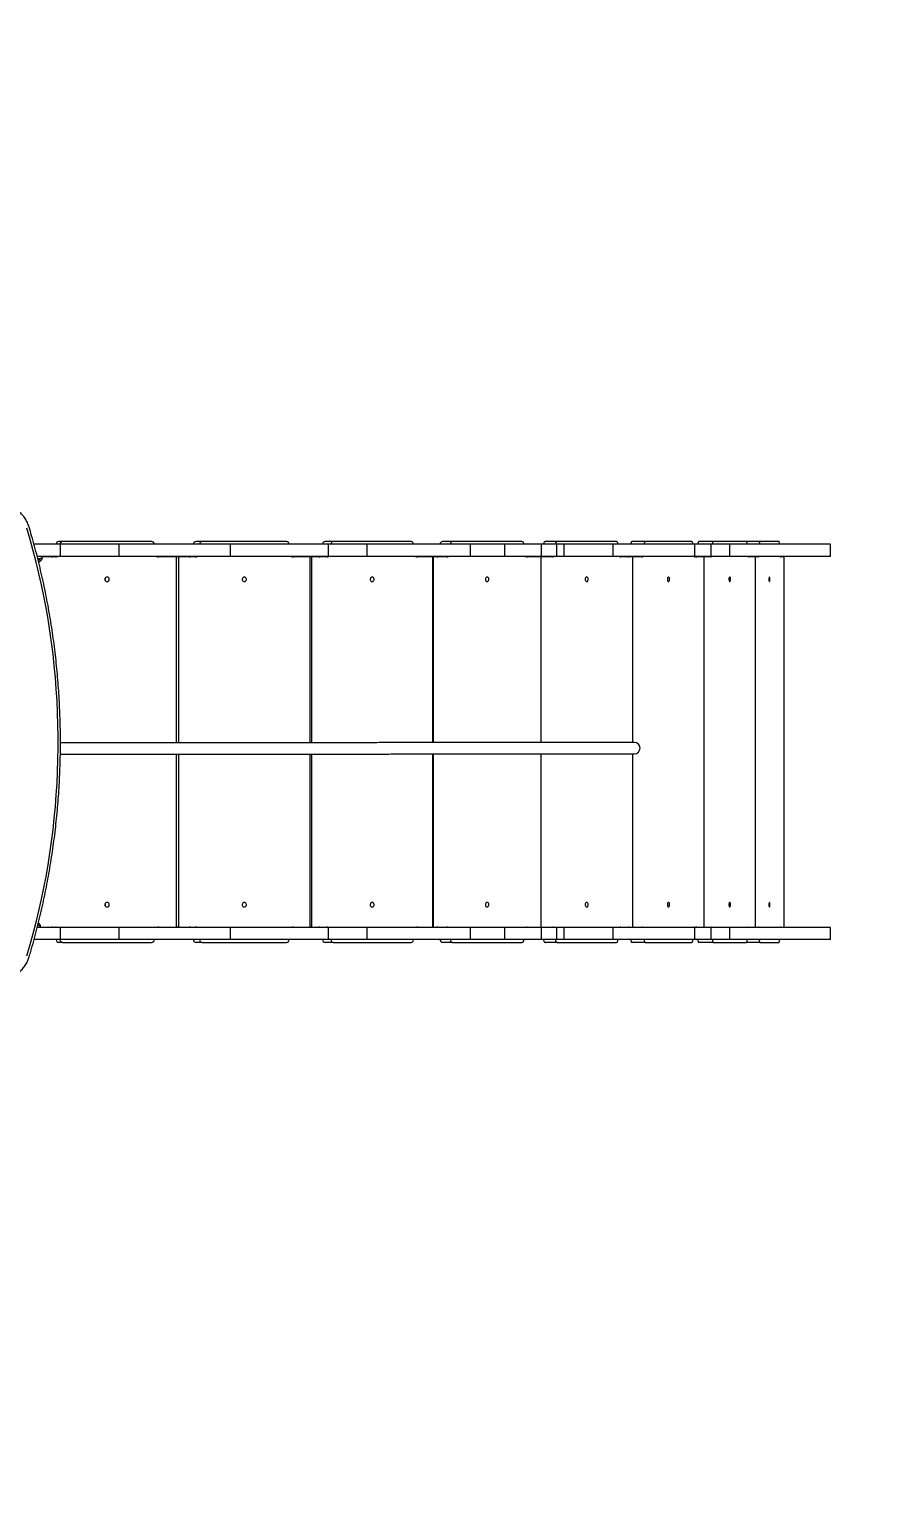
# Model space of a CAD drawing. Header units: millimetres. Extents: x -8092 to 6423, y -6886 to 5604.
# Drawn here: x 1174 to 2651, y -1294 to 1247 of the extents above; entities that cross this region are included whole.
import ezdxf

# ---------------------------------------------------------------- set-up
doc = ezdxf.new("R2010")
doc.units = ezdxf.units.MM
for name, color, linetype in [('DIKOM_ОБЪЕКТ', 7, 'Continuous'), ('DIKOM_РАЗМЕР_ЗОНА', 7, 'Continuous'), ('DIKOM_РАЗМЕР_ОБЪЕКТА', 7, 'Continuous')]:
    doc.layers.add(name, color=color, linetype=linetype)
doc.styles.add('style1', font='arial.ttf', dxfattribs={"width": 0.8})
doc.dimstyles.new('1-50', dxfattribs={"dimtxt": 300, "dimasz": 200, "dimexe": 100, "dimexo": 0, "dimgap": 100, "dimtad": 1, "dimtxsty": 'style1', "dimcen": 200, "dimclrd": 7, "dimclre": 7, "dimclrt": 7, "dimadec": 1, "dimazin": 2, "dimtfac": 1, "dimtmove": 0, "dimatfit": 2, "dimfxl": 0, "dimlwd": 25, "dimlwe": 18, "dimarcsym": 0})

# ---------------------------------------------------------------- blocks, each defined once
blk = doc.blocks.new('*D9')
at = {"layer": 'Defpoints', "color": 0, "transparency": 16777216}
for p in [(-8092.1, -86.3), (4664.8, -1471.8), (4664.8, -6785.9)]:
    blk.add_point(p, dxfattribs=at)
at = {"layer": 'DIKOM_РАЗМЕР_ЗОНА', "color": 7, "lineweight": 18, "transparency": 16777216}
for p, q in [((-8092.1, -86.3), (-8092.1, -6885.9)), ((4664.8, -1471.8), (4664.8, -6885.9))]:
    blk.add_line(p, q, dxfattribs=at)
at = {"layer": 'DIKOM_РАЗМЕР_ЗОНА', "color": 7, "lineweight": 25, "transparency": 16777216}
blk.add_line((-7892.1, -6785.9), (4464.8, -6785.9), dxfattribs=at)
at = {"layer": 'DIKOM_РАЗМЕР_ЗОНА', "color": 7, "transparency": 16777216}
for points in [[(-7892.1, -6752.6), (-7892.1, -6819.3), (-8092.1, -6785.9)], [(4464.8, -6752.6), (4464.8, -6819.3), (4664.8, -6785.9)]]:
    blk.add_solid(points, dxfattribs=at)
at = {"layer": 'DIKOM_РАЗМЕР_ЗОНА', "color": 7, "transparency": 16777216, "insert": (-2159.8, -6532.7), "char_height": 300, "attachment_point": 5, "style": 'style1'}
blk.add_mtext('12760', dxfattribs=at)
blk = doc.blocks.new('*D10')
at = {"layer": 'Defpoints', "color": 0, "transparency": 16777216}
for p in [(-65.2, 5603.5), (2870.7, -5504.9), (6323.4, -5504.9)]:
    blk.add_point(p, dxfattribs=at)
at = {"layer": 'DIKOM_РАЗМЕР_ЗОНА', "color": 7, "lineweight": 18, "transparency": 16777216}
for p, q in [((-65.2, 5603.5), (6423.4, 5603.5)), ((2870.7, -5504.9), (6423.4, -5504.9))]:
    blk.add_line(p, q, dxfattribs=at)
at = {"layer": 'DIKOM_РАЗМЕР_ЗОНА', "color": 7, "lineweight": 25, "transparency": 16777216}
blk.add_line((6323.4, 5403.5), (6323.4, -5304.9), dxfattribs=at)
at = {"layer": 'DIKOM_РАЗМЕР_ЗОНА', "color": 7, "transparency": 16777216}
for points in [[(6290.1, 5403.5), (6356.7, 5403.5), (6323.4, 5603.5)], [(6290.1, -5304.9), (6356.7, -5304.9), (6323.4, -5504.9)]]:
    blk.add_solid(points, dxfattribs=at)
at = {"layer": 'DIKOM_РАЗМЕР_ЗОНА', "color": 7, "transparency": 16777216, "insert": (6070.2, 308.8), "char_height": 300, "attachment_point": 5, "rotation": 90, "style": 'style1'}
blk.add_mtext('11100', dxfattribs=at)
blk = doc.blocks.new('*D11')
at = {"layer": 'Defpoints', "color": 0, "transparency": 16777216}
for p in [(-6092.1, -310.8), (2568.3, -2361.5), (2568.3, -4925.8)]:
    blk.add_point(p, dxfattribs=at)
at = {"layer": 'DIKOM_РАЗМЕР_ОБЪЕКТА', "color": 7, "lineweight": 18, "transparency": 16777216}
for p, q in [((-6092.1, -310.8), (-6092.1, -5025.8)), ((2568.3, -2361.5), (2568.3, -5025.8))]:
    blk.add_line(p, q, dxfattribs=at)
at = {"layer": 'DIKOM_РАЗМЕР_ОБЪЕКТА', "color": 7, "lineweight": 25, "transparency": 16777216}
blk.add_line((-5892.1, -4925.8), (2368.3, -4925.8), dxfattribs=at)
at = {"layer": 'DIKOM_РАЗМЕР_ОБЪЕКТА', "color": 7, "transparency": 16777216}
for points in [[(-5892.1, -4892.4), (-5892.1, -4959.1), (-6092.1, -4925.8)], [(2368.3, -4892.4), (2368.3, -4959.1), (2568.3, -4925.8)]]:
    blk.add_solid(points, dxfattribs=at)
at = {"layer": 'DIKOM_РАЗМЕР_ОБЪЕКТА', "color": 7, "transparency": 16777216, "insert": (-2605.9, -4672.6), "char_height": 300, "attachment_point": 5, "style": 'style1'}
blk.add_mtext('8660', dxfattribs=at)
blk = doc.blocks.new('*D12')
at = {"layer": 'Defpoints', "color": 0, "transparency": 16777216}
for p in [(529.6, 4103.5), (2292.6, -3779.7), (5226, -3779.7)]:
    blk.add_point(p, dxfattribs=at)
at = {"layer": 'DIKOM_РАЗМЕР_ОБЪЕКТА', "color": 7, "lineweight": 18, "transparency": 16777216}
for p, q in [((529.6, 4103.5), (5326, 4103.5)), ((2292.6, -3779.7), (5326, -3779.7))]:
    blk.add_line(p, q, dxfattribs=at)
at = {"layer": 'DIKOM_РАЗМЕР_ОБЪЕКТА', "color": 7, "lineweight": 25, "transparency": 16777216}
blk.add_line((5226, 3903.5), (5226, -3579.7), dxfattribs=at)
at = {"layer": 'DIKOM_РАЗМЕР_ОБЪЕКТА', "color": 7, "transparency": 16777216}
for points in [[(5192.7, 3903.5), (5259.4, 3903.5), (5226, 4103.5)], [(5192.7, -3579.7), (5259.4, -3579.7), (5226, -3779.7)]]:
    blk.add_solid(points, dxfattribs=at)
at = {"layer": 'DIKOM_РАЗМЕР_ОБЪЕКТА', "color": 7, "transparency": 16777216, "insert": (4972.8, 245.4), "char_height": 300, "attachment_point": 5, "rotation": 90, "style": 'style1'}
blk.add_mtext('7880', dxfattribs=at)

msp = doc.modelspace()

# ---------------------------------------------------------------- linework, layer by layer
at = {"layer": 'DIKOM_ОБЪЕКТ', "color": 7, "linetype": 'Continuous', "lineweight": 15}
for p, q in [((1229.204, 347.35), (1182.795, 347.35)), ((1232.809, 352.35), (1226.278, 352.35)), ((1229.204, 326.35), (1229.204, 347.35)), ((1331.674, 347.35), (1229.204, 347.35)), ((1388.057, 352.35), (1232.809, 352.35)), ((1331.674, 326.35), (1331.674, 347.35)), ((1525.644, 347.35), (1331.674, 347.35)), ((1476.388, 352.35), (1465.838, 352.35)), ((1623.669, 352.35), (1476.388, 352.35)), ((1525.644, 326.35), (1525.644, 347.35)), ((1696.848, 347.35), (1525.644, 347.35)), ((1705.402, 352.35), (1691.094, 352.35)), ((1696.848, 326.35), (1696.848, 347.35)), ((1764.799, 347.35), (1696.848, 347.35)), ((1841.089, 352.35), (1705.402, 352.35)), ((1764.799, 326.35), (1764.799, 347.35)), ((1944.937, 347.35), (1764.799, 347.35)), ((1913.617, 352.35), (1895.903, 352.35)), ((2034.37, 352.35), (1913.617, 352.35)), ((1944.937, 326.35), (1944.937, 347.35)), ((2004.979, 347.35), (1944.937, 347.35)), ((2004.979, 326.35), (2004.979, 347.35)), ((2069.106, 347.35), (2004.979, 347.35)), ((2069.106, 326.35), (2069.106, 347.35)), ((2095.816, 347.35), (2069.106, 347.35)), ((2096.416, 352.35), (2075.733, 352.35)), ((2095.816, 326.35), (2095.816, 347.35)), ((2108.684, 347.35), (2095.816, 347.35)), ((2199.262, 352.35), (2096.416, 352.35)), ((2108.684, 326.35), (2108.684, 347.35)), ((2193.798, 347.35), (2108.684, 347.35)), ((2193.798, 326.35), (2193.798, 347.35)), ((2336.896, 347.35), (2193.798, 347.35)), ((2250.67, 352.35), (2227.287, 352.35)), ((2330.669, 352.35), (2250.67, 352.35)), ((2336.896, 326.35), (2336.896, 347.35)), ((2365.203, 347.35), (2336.896, 347.35)), ((2368.981, 352.35), (2343.774, 352.35)), ((2365.203, 326.35), (2365.203, 347.35)), ((2397.82, 347.35), (2365.203, 347.35)), ((2426.32, 352.35), (2368.981, 352.35)), ((2397.82, 326.35), (2397.82, 347.35)), ((2573.435, 347.35), (2397.82, 347.35)), ((2450.204, 352.35), (2426.32, 352.35)), ((2483.47, 352.35), (2450.204, 352.35)), ((2573.435, 326.35), (2573.435, 347.35)), ((2573.689, 347.35), (2573.435, 347.35)), ((2573.689, 326.35), (2573.689, 347.35)), ((1229.204, 326.35), (1188.502, 326.35)), ((1197.334, 325.85), (1188.613, 325.85)), ((1190.833, 316.369), (1195.207, 319.743)), ((1197.334, 323.864), (1197.334, 325.85)), ((1220.196, 325.35), (1197.334, 325.35)), ((1331.674, 326.35), (1229.204, 326.35)), ((1525.644, 326.35), (1331.674, 326.35)), ((1431.72, 325.35), (1400.671, 325.35)), ((1431.72, 0.838), (1431.72, 325.35)), ((1434.965, 325.35), (1431.72, 325.35)), ((1434.965, 325.35), (1434.965, 0.841)), ((1464.421, 325.35), (1434.965, 325.35)), ((1696.848, 326.35), (1525.644, 326.35)), ((1665.091, 325.35), (1635.635, 325.35)), ((1667.239, 325.35), (1665.091, 325.35)), ((1665.091, 1.055), (1665.091, 325.35)), ((1667.239, 325.35), (1667.239, 1.057)), ((1694.377, 325.35), (1667.239, 325.35)), ((1764.799, 326.35), (1696.848, 326.35)), ((1944.937, 326.35), (1764.799, 326.35)), ((1879.251, 325.35), (1852.114, 325.35)), ((1879.655, 325.35), (1879.251, 325.35)), ((1879.251, 1.246), (1879.251, 325.35)), ((1879.655, 325.35), (1879.655, 1.247)), ((1903.805, 325.35), (1879.655, 325.35)), ((2004.979, 326.35), (1944.937, 326.35)), ((2069.106, 326.35), (2004.979, 326.35)), ((2068.332, 325.35), (2044.181, 325.35)), ((2068.332, 1.412), (2068.332, 325.35)), ((2088.06, 325.35), (2068.332, 325.35)), ((2095.816, 326.35), (2069.106, 326.35)), ((2108.684, 326.35), (2095.816, 326.35)), ((2193.798, 326.35), (2108.684, 326.35)), ((2336.896, 326.35), (2193.798, 326.35)), ((2228.187, 325.35), (2207.618, 325.35)), ((2244.17, 325.35), (2228.187, 325.35)), ((2228.187, 1.547), (2228.187, 325.35)), ((2365.203, 326.35), (2336.896, 326.35)), ((2353.17, 325.35), (2337.169, 325.35)), ((2353.17, -320.65), (2353.17, 325.35)), ((2364.322, 325.35), (2353.17, 325.35)), ((2397.82, 326.35), (2365.203, 326.35)), ((2573.435, 326.35), (2397.82, 326.35)), ((2442.447, 325.35), (2430.979, 325.35)), ((2447.502, 325.35), (2442.447, 325.35)), ((2442.447, -320.65), (2442.447, 325.35)), ((2492.826, 325.35), (2486.173, 325.35)), ((2492.826, -320.65), (2492.826, 325.35)), ((2573.689, 326.35), (2573.435, 326.35)), ((1431.72, -320.65), (1431.72, -18.962)), ((1434.965, -18.959), (1434.965, -320.65)), ((1665.091, -320.65), (1665.091, -18.746)), ((1667.239, -18.744), (1667.239, -320.65)), ((1879.251, -320.65), (1879.251, -18.554)), ((1879.655, -18.554), (1879.655, -320.65)), ((2068.332, -320.65), (2068.332, -18.389)), ((2228.187, -320.65), (2228.187, -18.253)), ((1229.204, -321.65), (1188.544, -321.65)), ((1188.654, -321.15), (1193.934, -321.15)), ((1191.889, -315.086), (1190.346, -313.882)), ((1193.934, -321.15), (1193.934, -319.142)), ((1193.934, -320.65), (1220.196, -320.65)), ((1229.204, -342.65), (1229.204, -321.65)), ((1331.674, -321.65), (1229.204, -321.65)), ((1331.674, -342.65), (1331.674, -321.65)), ((1525.644, -321.65), (1331.674, -321.65)), ((1400.671, -320.65), (1431.72, -320.65)), ((1434.965, -320.65), (1431.72, -320.65)), ((1434.965, -320.65), (1464.421, -320.65)), ((1525.644, -342.65), (1525.644, -321.65)), ((1696.848, -321.65), (1525.644, -321.65)), ((1635.635, -320.65), (1665.091, -320.65)), ((1667.239, -320.65), (1665.091, -320.65)), ((1667.239, -320.65), (1694.377, -320.65)), ((1696.848, -342.65), (1696.848, -321.65)), ((1764.799, -321.65), (1696.848, -321.65)), ((1764.799, -342.65), (1764.799, -321.65)), ((1944.937, -321.65), (1764.799, -321.65)), ((1852.114, -320.65), (1879.251, -320.65)), ((1879.655, -320.65), (1879.251, -320.65)), ((1879.655, -320.65), (1903.805, -320.65)), ((1944.937, -342.65), (1944.937, -321.65)), ((2004.979, -321.65), (1944.937, -321.65)), ((2004.979, -342.65), (2004.979, -321.65)), ((2069.106, -321.65), (2004.979, -321.65)), ((2044.181, -320.65), (2068.332, -320.65)), ((2068.332, -320.65), (2088.06, -320.65)), ((2069.106, -342.65), (2069.106, -321.65)), ((2095.816, -321.65), (2069.106, -321.65)), ((2095.816, -342.65), (2095.816, -321.65)), ((2108.684, -321.65), (2095.816, -321.65)), ((2108.684, -342.65), (2108.684, -321.65)), ((2193.798, -321.65), (2108.684, -321.65)), ((2193.798, -342.65), (2193.798, -321.65)), ((2336.896, -321.65), (2193.798, -321.65)), ((2207.618, -320.65), (2228.187, -320.65)), ((2228.187, -320.65), (2244.17, -320.65)), ((2336.896, -342.65), (2336.896, -321.65)), ((2365.203, -321.65), (2336.896, -321.65)), ((2337.169, -320.65), (2353.17, -320.65)), ((2353.17, -320.65), (2364.322, -320.65)), ((2365.203, -342.65), (2365.203, -321.65)), ((2397.82, -321.65), (2365.203, -321.65)), ((2397.82, -342.65), (2397.82, -321.65)), ((2573.435, -321.65), (2397.82, -321.65)), ((2430.979, -320.65), (2442.447, -320.65)), ((2442.447, -320.65), (2447.502, -320.65)), ((2486.173, -320.65), (2492.826, -320.65)), ((2573.435, -342.65), (2573.435, -321.65)), ((2573.689, -321.65), (2573.435, -321.65)), ((2573.689, -342.65), (2573.689, -321.65)), ((1229.204, -342.65), (1182.871, -342.65)), ((1232.809, -347.65), (1226.278, -347.65)), ((1331.674, -342.65), (1229.204, -342.65)), ((1232.809, -347.65), (1388.057, -347.65)), ((1525.644, -342.65), (1331.674, -342.65)), ((1476.388, -347.65), (1465.838, -347.65)), ((1476.388, -347.65), (1623.669, -347.65)), ((1696.848, -342.65), (1525.644, -342.65)), ((1705.402, -347.65), (1691.094, -347.65)), ((1764.799, -342.65), (1696.848, -342.65)), ((1705.402, -347.65), (1841.089, -347.65)), ((1944.937, -342.65), (1764.799, -342.65)), ((1913.617, -347.65), (1895.903, -347.65)), ((1913.617, -347.65), (2034.37, -347.65)), ((2004.979, -342.65), (1944.937, -342.65)), ((2069.106, -342.65), (2004.979, -342.65)), ((2095.816, -342.65), (2069.106, -342.65)), ((2096.416, -347.65), (2075.733, -347.65)), ((2108.684, -342.65), (2095.816, -342.65)), ((2096.416, -347.65), (2199.262, -347.65)), ((2193.798, -342.65), (2108.684, -342.65)), ((2336.896, -342.65), (2193.798, -342.65)), ((2250.67, -347.65), (2227.287, -347.65)), ((2250.67, -347.65), (2330.669, -347.65)), ((2365.203, -342.65), (2336.896, -342.65)), ((2368.981, -347.65), (2343.774, -347.65)), ((2397.82, -342.65), (2365.203, -342.65)), ((2368.981, -347.65), (2426.32, -347.65)), ((2573.435, -342.65), (2397.82, -342.65)), ((2450.204, -347.65), (2426.32, -347.65)), ((2450.204, -347.65), (2483.47, -347.65)), ((2573.689, -342.65), (2573.435, -342.65))]:
    msp.add_line(p, q, dxfattribs=at)
at = {"layer": 'DIKOM_ОБЪЕКТ', "color": 7, "linetype": 'Continuous', "lineweight": 15, "flags": 128}
for points in [[(1170.529, -370.881), (1176.21, -351.353), (1181.586, -331.719), (1186.654, -311.985), (1191.412, -292.157), (1195.86, -272.24), (1199.995, -252.24), (1203.817, -232.165), (1207.325, -212.019), (1210.517, -191.808), (1213.393, -171.54), (1215.951, -151.219), (1218.192, -130.852), (1220.113, -110.445), (1221.715, -90.004), (1222.997, -69.536), (1223.959, -49.046), (1224.601, -28.541), (1224.922, -8.026), (1224.922, 12.491), (1224.601, 33.006), (1223.959, 53.511), (1222.997, 74.001), (1221.715, 94.469), (1220.113, 114.91), (1218.192, 135.317), (1215.951, 155.684), (1213.393, 176.004), (1210.517, 196.273), (1207.325, 216.484), (1203.817, 236.63), (1199.995, 256.705), (1195.86, 276.705), (1191.412, 296.622), (1186.654, 316.45), (1181.586, 336.184), (1176.21, 355.818), (1170.529, 375.346)], [(2075.733, 352.35), (2075.106, 352.254), (2074.503, 351.969), (2073.947, 351.507), (2073.46, 350.885), (2073.06, 350.127), (2072.763, 349.263), (2072.58, 348.325), (2072.519, 347.35)], [(2096.416, 352.35), (2095.789, 352.254), (2095.186, 351.969), (2094.63, 351.507), (2094.143, 350.885), (2093.744, 350.127), (2093.447, 349.263), (2093.264, 348.325), (2093.202, 347.35)], [(2202.476, 347.35), (2202.414, 348.325), (2202.231, 349.263), (2201.934, 350.127), (2201.535, 350.885), (2201.048, 351.507), (2200.492, 351.969), (2199.889, 352.254), (2199.262, 352.35)], [(2227.287, 352.35), (2226.799, 352.254), (2226.33, 351.969), (2225.898, 351.507), (2225.519, 350.885), (2225.208, 350.127), (2224.977, 349.263), (2224.835, 348.325), (2224.787, 347.35)], [(2250.67, 352.35), (2250.182, 352.254), (2249.713, 351.969), (2249.281, 351.507), (2248.902, 350.885), (2248.591, 350.127), (2248.36, 349.263), (2248.218, 348.325), (2248.17, 347.35)], [(2333.17, 347.35), (2333.122, 348.325), (2332.979, 349.263), (2332.748, 350.127), (2332.437, 350.885), (2332.059, 351.507), (2331.626, 351.969), (2331.157, 352.254), (2330.669, 352.35)], [(2343.774, 352.35), (2343.425, 352.254), (2343.089, 351.969), (2342.779, 351.507), (2342.507, 350.885), (2342.285, 350.127), (2342.119, 349.263), (2342.017, 348.325), (2341.983, 347.35)], [(2368.981, 352.35), (2368.631, 352.254), (2368.296, 351.969), (2367.986, 351.507), (2367.714, 350.885), (2367.491, 350.127), (2367.326, 349.263), (2367.224, 348.325), (2367.189, 347.35)], [(2428.112, 347.35), (2428.077, 348.325), (2427.976, 349.263), (2427.81, 350.127), (2427.587, 350.885), (2427.316, 351.507), (2427.006, 351.969), (2426.67, 352.254), (2426.32, 352.35)], [(2450.204, 352.35), (2450.002, 352.254), (2449.807, 351.969), (2449.627, 351.507), (2449.469, 350.885), (2449.34, 350.127), (2449.244, 349.263), (2449.185, 348.325), (2449.165, 347.35)], [(2484.51, 347.35), (2484.49, 348.325), (2484.431, 349.263), (2484.335, 350.127), (2484.205, 350.885), (2484.048, 351.507), (2483.868, 351.969), (2483.673, 352.254), (2483.47, 352.35)], [(1310.433, 290.35), (1309.289, 290.172), (1308.247, 289.655), (1307.399, 288.844), (1306.82, 287.811), (1306.563, 286.649), (1306.649, 285.46), (1307.072, 284.35), (1307.793, 283.417), (1308.749, 282.746), (1309.855, 282.394), (1311.012, 282.394), (1312.117, 282.746), (1313.073, 283.417), (1313.794, 284.35), (1314.217, 285.46), (1314.303, 286.649), (1314.046, 287.811), (1313.467, 288.844), (1312.619, 289.655), (1311.577, 290.172), (1310.433, 290.35)], [(1550.028, 290.35), (1548.943, 290.172), (1547.954, 289.655), (1547.15, 288.844), (1546.601, 287.811), (1546.357, 286.649), (1546.439, 285.46), (1546.84, 284.35), (1547.524, 283.417), (1548.431, 282.746), (1549.479, 282.394), (1550.577, 282.394), (1551.626, 282.746), (1552.533, 283.417), (1553.217, 284.35), (1553.618, 285.46), (1553.7, 286.649), (1553.456, 287.811), (1552.907, 288.844), (1552.102, 289.655), (1551.114, 290.172), (1550.028, 290.35)], [(1773.245, 290.35), (1772.245, 290.172), (1771.334, 289.655), (1770.593, 288.844), (1770.088, 287.811), (1769.863, 286.649), (1769.938, 285.46), (1770.308, 284.35), (1770.938, 283.417), (1771.774, 282.746), (1772.74, 282.394), (1773.751, 282.394), (1774.717, 282.746), (1775.553, 283.417), (1776.183, 284.35), (1776.553, 285.46), (1776.628, 286.649), (1776.403, 287.811), (1775.897, 288.844), (1775.156, 289.655), (1774.245, 290.172), (1773.245, 290.35)], [(1973.993, 290.35), (1973.104, 290.172), (1972.293, 289.655), (1971.633, 288.844), (1971.183, 287.811), (1970.983, 286.649), (1971.05, 285.46), (1971.379, 284.35), (1971.94, 283.417), (1972.684, 282.746), (1973.543, 282.394), (1974.443, 282.394), (1975.303, 282.746), (1976.047, 283.417), (1976.608, 284.35), (1976.937, 285.46), (1977.004, 286.649), (1976.804, 287.811), (1976.354, 288.844), (1975.694, 289.655), (1974.883, 290.172), (1973.993, 290.35)], [(2147.839, 290.35), (2147.081, 290.172), (2146.391, 289.655), (2145.829, 288.844), (2145.445, 287.811), (2145.275, 286.649), (2145.332, 285.46), (2145.612, 284.35), (2146.09, 283.417), (2146.723, 282.746), (2147.456, 282.394), (2148.222, 282.394), (2148.954, 282.746), (2149.588, 283.417), (2150.066, 284.35), (2150.346, 285.46), (2150.403, 286.649), (2150.232, 287.811), (2149.849, 288.844), (2149.287, 289.655), (2148.597, 290.172), (2147.839, 290.35)], [(2290.67, 290.35), (2290.08, 290.172), (2289.543, 289.655), (2289.106, 288.844), (2288.808, 287.811), (2288.675, 286.649), (2288.72, 285.46), (2288.937, 284.35), (2289.309, 283.417), (2289.802, 282.746), (2290.372, 282.394), (2290.968, 282.394), (2291.537, 282.746), (2292.03, 283.417), (2292.402, 284.35), (2292.619, 285.46), (2292.664, 286.649), (2292.531, 287.811), (2292.233, 288.844), (2291.796, 289.655), (2291.259, 290.172), (2290.67, 290.35)], [(2397.651, 290.35), (2397.228, 290.172), (2396.843, 289.655), (2396.53, 288.844), (2396.316, 287.811), (2396.221, 286.649), (2396.253, 285.46), (2396.409, 284.35), (2396.675, 283.417), (2397.029, 282.746), (2397.437, 282.394), (2397.864, 282.394), (2398.273, 282.746), (2398.625, 283.417), (2398.892, 284.35), (2399.048, 285.46), (2399.08, 286.649), (2398.985, 287.811), (2398.771, 288.844), (2398.458, 289.655), (2398.073, 290.172), (2397.651, 290.35)], [(2466.837, 290.35), (2466.592, 290.172), (2466.369, 289.655), (2466.187, 288.844), (2466.063, 287.811), (2466.008, 286.649), (2466.027, 285.46), (2466.117, 284.35), (2466.272, 283.417), (2466.477, 282.746), (2466.714, 282.394), (2466.961, 282.394), (2467.198, 282.746), (2467.403, 283.417), (2467.558, 284.35), (2467.648, 285.46), (2467.667, 286.649), (2467.612, 287.811), (2467.488, 288.844), (2467.306, 289.655), (2467.083, 290.172), (2466.837, 290.35)], [(1310.433, -277.65), (1309.289, -277.828), (1308.247, -278.345), (1307.399, -279.156), (1306.82, -280.189), (1306.563, -281.351), (1306.649, -282.54), (1307.072, -283.65), (1307.793, -284.583), (1308.749, -285.254), (1309.855, -285.606), (1311.012, -285.606), (1312.117, -285.254), (1313.073, -284.583), (1313.794, -283.65), (1314.217, -282.54), (1314.303, -281.351), (1314.046, -280.189), (1313.467, -279.156), (1312.619, -278.345), (1311.577, -277.828), (1310.433, -277.65)], [(1550.028, -277.65), (1548.943, -277.828), (1547.954, -278.345), (1547.15, -279.156), (1546.601, -280.189), (1546.357, -281.351), (1546.439, -282.54), (1546.84, -283.65), (1547.524, -284.583), (1548.431, -285.254), (1549.479, -285.606), (1550.577, -285.606), (1551.626, -285.254), (1552.533, -284.583), (1553.217, -283.65), (1553.618, -282.54), (1553.7, -281.351), (1553.456, -280.189), (1552.907, -279.156), (1552.102, -278.345), (1551.114, -277.828), (1550.028, -277.65)], [(1773.245, -277.65), (1772.245, -277.828), (1771.334, -278.345), (1770.593, -279.156), (1770.088, -280.189), (1769.863, -281.351), (1769.938, -282.54), (1770.308, -283.65), (1770.938, -284.583), (1771.774, -285.254), (1772.74, -285.606), (1773.751, -285.606), (1774.717, -285.254), (1775.553, -284.583), (1776.183, -283.65), (1776.553, -282.54), (1776.628, -281.351), (1776.403, -280.189), (1775.897, -279.156), (1775.156, -278.345), (1774.245, -277.828), (1773.245, -277.65)], [(1973.993, -277.65), (1973.104, -277.828), (1972.293, -278.345), (1971.633, -279.156), (1971.183, -280.189), (1970.983, -281.351), (1971.05, -282.54), (1971.379, -283.65), (1971.94, -284.583), (1972.684, -285.254), (1973.543, -285.606), (1974.443, -285.606), (1975.303, -285.254), (1976.047, -284.583), (1976.608, -283.65), (1976.937, -282.54), (1977.004, -281.351), (1976.804, -280.189), (1976.354, -279.156), (1975.694, -278.345), (1974.883, -277.828), (1973.993, -277.65)], [(2147.839, -277.65), (2147.081, -277.828), (2146.391, -278.345), (2145.829, -279.156), (2145.445, -280.189), (2145.275, -281.351), (2145.332, -282.54), (2145.612, -283.65), (2146.09, -284.583), (2146.723, -285.254), (2147.456, -285.606), (2148.222, -285.606), (2148.954, -285.254), (2149.588, -284.583), (2150.066, -283.65), (2150.346, -282.54), (2150.403, -281.351), (2150.232, -280.189), (2149.849, -279.156), (2149.287, -278.345), (2148.597, -277.828), (2147.839, -277.65)], [(2290.67, -277.65), (2290.08, -277.828), (2289.543, -278.345), (2289.106, -279.156), (2288.808, -280.189), (2288.675, -281.351), (2288.72, -282.54), (2288.937, -283.65), (2289.309, -284.583), (2289.802, -285.254), (2290.372, -285.606), (2290.968, -285.606), (2291.537, -285.254), (2292.03, -284.583), (2292.402, -283.65), (2292.619, -282.54), (2292.664, -281.351), (2292.531, -280.189), (2292.233, -279.156), (2291.796, -278.345), (2291.259, -277.828), (2290.67, -277.65)], [(2397.651, -277.65), (2397.228, -277.828), (2396.843, -278.345), (2396.53, -279.156), (2396.316, -280.189), (2396.221, -281.351), (2396.253, -282.54), (2396.409, -283.65), (2396.675, -284.583), (2397.029, -285.254), (2397.437, -285.606), (2397.864, -285.606), (2398.273, -285.254), (2398.625, -284.583), (2398.892, -283.65), (2399.048, -282.54), (2399.08, -281.351), (2398.985, -280.189), (2398.771, -279.156), (2398.458, -278.345), (2398.073, -277.828), (2397.651, -277.65)], [(2466.837, -277.65), (2466.592, -277.828), (2466.369, -278.345), (2466.187, -279.156), (2466.063, -280.189), (2466.008, -281.351), (2466.027, -282.54), (2466.117, -283.65), (2466.272, -284.583), (2466.477, -285.254), (2466.714, -285.606), (2466.961, -285.606), (2467.198, -285.254), (2467.403, -284.583), (2467.558, -283.65), (2467.648, -282.54), (2467.667, -281.351), (2467.612, -280.189), (2467.488, -279.156), (2467.306, -278.345), (2467.083, -277.828), (2466.837, -277.65)], [(2072.519, -342.65), (2072.58, -343.626), (2072.763, -344.564), (2073.06, -345.428), (2073.46, -346.186), (2073.947, -346.808), (2074.503, -347.27), (2075.106, -347.554), (2075.733, -347.65)], [(2093.202, -342.65), (2093.264, -343.626), (2093.447, -344.564), (2093.744, -345.428), (2094.143, -346.186), (2094.63, -346.808), (2095.186, -347.27), (2095.789, -347.554), (2096.416, -347.65)], [(2199.262, -347.65), (2199.889, -347.554), (2200.492, -347.27), (2201.048, -346.808), (2201.535, -346.186), (2201.934, -345.428), (2202.231, -344.564), (2202.414, -343.626), (2202.476, -342.65)], [(2224.787, -342.65), (2224.835, -343.626), (2224.977, -344.564), (2225.208, -345.428), (2225.519, -346.186), (2225.898, -346.808), (2226.33, -347.27), (2226.799, -347.554), (2227.287, -347.65)], [(2248.17, -342.65), (2248.218, -343.626), (2248.36, -344.564), (2248.591, -345.428), (2248.902, -346.186), (2249.281, -346.808), (2249.713, -347.27), (2250.182, -347.554), (2250.67, -347.65)], [(2330.669, -347.65), (2331.157, -347.554), (2331.626, -347.27), (2332.059, -346.808), (2332.437, -346.186), (2332.748, -345.428), (2332.979, -344.564), (2333.122, -343.626), (2333.17, -342.65)], [(2341.983, -342.65), (2342.017, -343.626), (2342.119, -344.564), (2342.285, -345.428), (2342.507, -346.186), (2342.779, -346.808), (2343.089, -347.27), (2343.425, -347.554), (2343.774, -347.65)], [(2367.189, -342.65), (2367.224, -343.626), (2367.326, -344.564), (2367.491, -345.428), (2367.714, -346.186), (2367.986, -346.808), (2368.296, -347.27), (2368.631, -347.554), (2368.981, -347.65)], [(2426.32, -347.65), (2426.67, -347.554), (2427.006, -347.27), (2427.316, -346.808), (2427.587, -346.186), (2427.81, -345.428), (2427.976, -344.564), (2428.077, -343.626), (2428.112, -342.65)], [(2449.165, -342.65), (2449.185, -343.626), (2449.244, -344.564), (2449.34, -345.428), (2449.469, -346.186), (2449.627, -346.808), (2449.807, -347.27), (2450.002, -347.554), (2450.204, -347.65)], [(2483.47, -347.65), (2483.673, -347.554), (2483.868, -347.27), (2484.048, -346.808), (2484.205, -346.186), (2484.335, -345.428), (2484.431, -344.564), (2484.49, -343.626), (2484.51, -342.65)]]:
    msp.add_lwpolyline(points, dxfattribs=at)
at = {"layer": 'DIKOM_ОБЪЕКТ', "color": 7, "linetype": 'Continuous', "lineweight": 15}
for centre, radius, start, end in [((1226.353, 347.423), 4.927, 90.877071, 180.850546), ((1232.885, 347.423), 4.927, 90.877071, 180.850546), ((1387.981, 347.423), 4.927, 359.148047, 89.124337), ((1466.045, 347.54), 4.814, 92.46801, 182.272162), ((1476.595, 347.541), 4.813, 92.467466, 182.274185), ((1623.461, 347.54), 4.814, 357.727838, 87.53199), ((1691.508, 347.701), 4.667, 95.086318, 184.314081), ((1705.815, 347.701), 4.667, 95.08738, 184.314608), ((1840.675, 347.701), 4.667, 355.687493, 84.912108), ((1896.616, 347.888), 4.519, 99.077993, 186.837221), ((1914.329, 347.888), 4.518, 99.077254, 186.839701), ((2033.657, 347.888), 4.519, 353.162309, 80.920735), ((1196.834, 325.85), 0.5, 0, 90), ((1213.657, 332.937), 7.587, 270.052827, 299.749251), ((1220.188, 332.938), 7.589, 270.055514, 299.746564), ((1400.678, 332.937), 7.587, 240.250749, 269.947173), ((1453.852, 332.274), 6.925, 270.162109, 301.175035), ((1464.402, 332.275), 6.926, 270.164256, 301.172888), ((1635.655, 332.274), 6.924, 238.82417, 269.838687), ((1680.03, 331.373), 6.024, 270.374767, 303.490933), ((1694.338, 331.372), 6.023, 270.372554, 303.494305), ((1852.153, 331.372), 6.023, 236.506607, 269.626534), ((1886.024, 330.319), 4.97, 270.77896, 306.993545), ((1903.738, 330.319), 4.97, 270.77896, 306.993545), ((2044.249, 330.32), 4.97, 233.007557, 269.219938), ((2067.268, 329.218), 3.87, 271.600288, 312.16752), ((2087.951, 329.218), 3.87, 271.604186, 312.167419), ((2207.726, 329.218), 3.87, 227.83248, 268.399712), ((2220.609, 328.069), 2.725, 273.738551, 320.885658), ((2243.992, 328.069), 2.725, 273.738551, 320.885658), ((2337.347, 328.069), 2.725, 219.114342, 266.261449), ((2338.828, 327.212), 1.884, 278.773734, 332.77461), ((2364.034, 327.213), 1.885, 278.786056, 332.752952), ((2431.267, 327.213), 1.885, 207.247048, 261.213944), ((2446.957, 326.613), 1.376, 293.335368, 348.969505), ((2486.718, 326.613), 1.376, 191.030495, 246.664632), ((1303.687, 286.35), 4.097, 328.159825, 31.840175), ((2231.131, -8.351), 9.9, 270.175233, 89.833046), ((1303.687, -281.65), 4.096, 328.159445, 31.840555), ((1193.434, -321.15), 0.5, 270, 0), ((1213.657, -328.238), 7.587, 60.25027, 89.946804), ((1220.188, -328.239), 7.589, 60.252956, 89.944117), ((1400.678, -328.238), 7.587, 90.053196, 119.74973), ((1453.852, -327.575), 6.925, 58.824469, 89.837499), ((1464.401, -327.576), 6.926, 58.826617, 89.835351), ((1635.655, -327.575), 6.924, 90.161706, 121.176326), ((1680.03, -326.674), 6.024, 56.508549, 89.6248), ((1694.338, -326.673), 6.023, 56.505176, 89.627013), ((1852.153, -326.673), 6.023, 90.373899, 123.493912), ((1886.024, -325.62), 4.97, 53.005907, 89.220542), ((1903.738, -325.62), 4.97, 53.005907, 89.220542), ((2044.249, -325.62), 4.97, 90.78056, 126.992991), ((2067.268, -324.518), 3.87, 47.831902, 88.399109), ((2087.951, -324.518), 3.87, 47.832003, 88.395211), ((2207.726, -324.518), 3.87, 91.600891, 132.168098), ((2220.609, -323.369), 2.725, 39.113755, 86.260644), ((2243.992, -323.369), 2.725, 39.113755, 86.260644), ((2337.347, -323.369), 2.725, 93.739356, 140.886245), ((2338.828, -322.512), 1.884, 27.224891, 81.225145), ((2364.034, -322.513), 1.885, 27.24655, 81.212821), ((2431.267, -322.513), 1.885, 98.787179, 152.75345), ((2446.957, -321.914), 1.376, 11.03038, 66.663078), ((2486.718, -321.914), 1.376, 113.336922, 168.96962), ((1226.353, -342.723), 4.927, 179.149454, 269.122929), ((1232.885, -342.723), 4.927, 179.149454, 269.122929), ((1387.981, -342.724), 4.927, 270.875663, 0.851953), ((1466.045, -342.841), 4.814, 177.727838, 267.53199), ((1476.595, -342.841), 4.813, 177.725815, 267.532534), ((1623.461, -342.841), 4.814, 272.46801, 2.272162), ((1691.508, -343.001), 4.667, 175.685919, 264.913682), ((1705.815, -343.001), 4.667, 175.685392, 264.91262), ((1840.675, -343.001), 4.667, 275.087892, 4.312507), ((1896.616, -343.188), 4.519, 173.162779, 260.922007), ((1914.329, -343.188), 4.518, 173.160299, 260.922746), ((2033.657, -343.188), 4.519, 279.079265, 6.837691)]:
    msp.add_arc(centre, radius, start, end, dxfattribs=at)
for points, knots in [([(1174.219, 377.355), (1173.991, 378.084), (1173.352, 380.128), (1172.085, 383.402), (1170.346, 387.117), (1168.348, 390.675), (1166.107, 394.056), (1163.636, 397.24), (1160.949, 400.207), (1158.062, 402.94), (1154.993, 405.423), (1151.76, 407.642), (1148.382, 409.584), (1144.88, 411.232), (1141.714, 412.435), (1139.706, 413.016), (1138.926, 413.242)], [0, 0, 0, 0, 0.04226485, 0.11842352, 0.19458379, 0.27070509, 0.34677572, 0.42278491, 0.49871982, 0.57456594, 0.65031461, 0.72595659, 0.80148272, 0.87689536, 0.95219538, 1, 1, 1, 1]), ([(1174.219, -372.89), (1175.181, -369.65), (1177.969, -360.266), (1182.373, -344.664), (1187.341, -326.058), (1192.031, -307.364), (1196.447, -288.588), (1200.585, -269.734), (1204.446, -250.809), (1208.028, -231.817), (1211.33, -212.762), (1214.352, -193.65), (1217.092, -174.487), (1219.55, -155.276), (1221.725, -136.024), (1223.616, -116.735), (1225.224, -97.415), (1226.547, -78.068), (1227.586, -58.699), (1228.339, -39.315), (1228.808, -19.919), (1228.991, -0.518), (1228.889, 18.884), (1228.501, 38.282), (1227.828, 57.67), (1226.871, 77.043), (1225.628, 96.397), (1224.101, 115.725), (1222.29, 135.024), (1220.195, 154.287), (1217.817, 173.51), (1215.157, 192.688), (1212.215, 211.815), (1208.992, 230.886), (1205.49, 249.897), (1201.708, 268.842), (1197.648, 287.717), (1193.31, 306.515), (1188.698, 325.234), (1183.807, 343.864), (1178.984, 361.242), (1175.693, 372.372), (1174.219, 377.355)], [0, 0, 0, 0, 0.013408523, 0.038828113, 0.064247999, 0.089667979, 0.115088003, 0.140508133, 0.165928368, 0.191348687, 0.216769052, 0.242189483, 0.267609968, 0.293030507, 0.318451098, 0.34387174, 0.369292425, 0.394713138, 0.42013388, 0.445554638, 0.470975433, 0.496396238, 0.521817056, 0.547237878, 0.572658713, 0.598079532, 0.623500354, 0.648921153, 0.674341961, 0.699762725, 0.72518346, 0.750604185, 0.776024863, 0.801445529, 0.826866106, 0.852286674, 0.877707145, 0.903127576, 0.928547933, 0.953968243, 0.979388476, 1, 1, 1, 1]), ([(1189.376, 322.281), (1189.966, 322.356), (1191.809, 322.589), (1194.086, 322.961), (1196.121, 323.355), (1197.215, 323.656), (1197.233, 323.804), (1197.24, 323.864)], [0, 0, 0, 0, 0.113995299, 0.356309108, 0.591432265, 0.833336661, 1, 1, 1, 1]), ([(1195.229, 319.785), (1195.247, 319.783), (1195.351, 319.77), (1194.743, 319.786), (1193.282, 319.901), (1191.626, 320.083), (1190.193, 320.265), (1189.862, 320.307)], [0, 0, 0, 0, 0.06068903, 0.3389024, 0.62428499, 0.91335908, 1, 1, 1, 1]), ([(1195.254, 319.755), (1195.461, 319.922), (1195.899, 320.274), (1196.542, 321.072), (1197.042, 322.072), (1197.318, 323.039), (1197.302, 323.649), (1197.296, 323.863)], [0, 0, 0, 0, 0.1959551, 0.41348326, 0.64072711, 0.87413908, 1, 1, 1, 1]), ([(2231.153, 1.55), (2226.712, 1.546), (2218.042, 1.539), (2205.331, 1.528), (2193.217, 1.518), (2181.689, 1.508), (2170.742, 1.499), (2160.376, 1.49), (2150.838, 1.482), (2142.102, 1.475), (2134.147, 1.468), (2126.696, 1.462), (2119.757, 1.456), (2113.336, 1.45), (2102.429, 1.441), (2086.548, 1.427), (2065.007, 1.409), (2041.964, 1.389), (2017.397, 1.368), (1991.452, 1.345), (1964.874, 1.322), (1937.748, 1.298), (1909.588, 1.273), (1880.44, 1.247), (1850.337, 1.221), (1819.902, 1.193), (1789.24, 1.166), (1758.181, 1.138), (1730.868, 1.114), (1707.451, 1.093), (1688.173, 1.076), (1668.588, 1.058), (1648.672, 1.04), (1628.397, 1.021), (1607.738, 1.002), (1586.667, 0.983), (1565.04, 0.963), (1542.822, 0.942), (1520.067, 0.921), (1497.014, 0.9), (1473.74, 0.878), (1450.465, 0.856), (1427.267, 0.834), (1404.226, 0.813), (1381.307, 0.791), (1360.447, 0.772), (1341.683, 0.754), (1325, 0.739), (1308.643, 0.724), (1292.67, 0.709), (1277.144, 0.695), (1262.115, 0.681), (1247.692, 0.668), (1236.641, 0.658), (1230.571, 0.653), (1228.937, 0.651)], [0, 0, 0, 0, 0.01806749, 0.03527596, 0.05162311, 0.06710763, 0.08172907, 0.09548729, 0.10838305, 0.11944725, 0.12978838, 0.13940736, 0.14830544, 0.1564835, 0.16394472, 0.189723, 0.21595861, 0.24265605, 0.27164875, 0.30065006, 0.32965851, 0.35869111, 0.38773666, 0.41856758, 0.44944212, 0.48040427, 0.51145457, 0.54252675, 0.57360623, 0.59189911, 0.61015983, 0.62837982, 0.64655229, 0.66467803, 0.68276448, 0.70082582, 0.7188804, 0.73726099, 0.75567336, 0.77414391, 0.79267995, 0.81127738, 0.82959933, 0.84796875, 0.86637008, 0.88475733, 0.89865142, 0.91250369, 0.92630889, 0.94006742, 0.95378813, 0.9674893, 0.98119824, 0.99493845, 1, 1, 1, 1]), ([(1228.768, -19.149), (1231.988, -19.146), (1240.239, -19.139), (1254.326, -19.127), (1270.96, -19.111), (1288.32, -19.096), (1306.261, -19.079), (1324.596, -19.062), (1343.228, -19.045), (1362.066, -19.027), (1381.142, -19.01), (1403.12, -18.989), (1427.988, -18.966), (1455.66, -18.94), (1483.228, -18.914), (1510.56, -18.888), (1535.655, -18.865), (1558.459, -18.844), (1579.008, -18.825), (1599.174, -18.806), (1618.975, -18.788), (1638.428, -18.77), (1658.685, -18.752), (1679.689, -18.733), (1701.396, -18.713), (1722.737, -18.694), (1746.766, -18.672), (1773.36, -18.649), (1802.456, -18.623), (1831.279, -18.597), (1859.87, -18.572), (1889.922, -18.545), (1921.306, -18.517), (1953.828, -18.489), (1981.242, -18.464), (2003.59, -18.445), (2020.932, -18.43), (2037.35, -18.416), (2049.748, -18.405), (2058.511, -18.397), (2063.962, -18.393), (2069.52, -18.388), (2075.423, -18.383), (2081.884, -18.377), (2088.776, -18.371), (2096.069, -18.365), (2103.733, -18.359), (2111.886, -18.352), (2120.519, -18.344), (2130.008, -18.336), (2140.38, -18.327), (2151.66, -18.318), (2163.507, -18.308), (2175.92, -18.297), (2188.902, -18.286), (2202.463, -18.275), (2216.616, -18.263), (2226.245, -18.255), (2231.167, -18.251)], [0, 0, 0, 0, 0.00991191, 0.02539234, 0.04085182, 0.05633053, 0.07185739, 0.08744288, 0.1028087, 0.11822325, 0.13366795, 0.14911683, 0.1711489, 0.19312582, 0.21503012, 0.23684558, 0.25856795, 0.27571453, 0.2928444, 0.30998639, 0.32716167, 0.34438061, 0.36163288, 0.38201034, 0.40243404, 0.42289443, 0.44338638, 0.47270588, 0.50201208, 0.53122916, 0.56037895, 0.58948062, 0.62399839, 0.65847396, 0.69293292, 0.71314702, 0.73271768, 0.75156655, 0.76970226, 0.77629129, 0.78278161, 0.7892531, 0.79635999, 0.80424802, 0.81291831, 0.82181088, 0.83140138, 0.84169117, 0.85268152, 0.86437373, 0.87825351, 0.89301075, 0.9086466, 0.92516174, 0.94255605, 0.9608286, 0.97997769, 1, 1, 1, 1]), ([(1193.89, -319.142), (1193.904, -319.133), (1194.055, -319.043), (1193.461, -318.821), (1191.947, -318.457), (1190.466, -318.171), (1189.348, -318.007), (1189.312, -318.002)], [0, 0, 0, 0, 0.03414911, 0.35459462, 0.66733821, 0.98925783, 1, 1, 1, 1]), ([(1190.009, -315.227), (1190.256, -315.2), (1191.165, -315.102), (1191.807, -315.077), (1191.834, -315.084), (1191.844, -315.087)], [0, 0, 0, 0, 0.1880236, 0.69194796, 1, 1, 1, 1]), ([(1191.844, -315.087), (1191.907, -315.086), (1191.972, -315.084), (1191.891, -315.089), (1191.887, -315.09)], [0, 0, 0, 0, 0.94971337, 1, 1, 1, 1]), ([(1193.898, -319.142), (1193.908, -319.025), (1193.953, -318.511), (1193.735, -317.64), (1193.317, -316.64), (1192.753, -315.844), (1192.243, -315.319), (1191.96, -315.114), (1191.872, -315.051)], [0, 0, 0, 0, 0.06900783, 0.30391274, 0.518910469, 0.720562585, 0.913480418, 1, 1, 1, 1]), ([(1138.926, -408.777), (1139.624, -408.576), (1141.547, -408.023), (1144.628, -406.873), (1148.124, -405.252), (1151.495, -403.341), (1154.725, -401.156), (1157.794, -398.708), (1160.684, -396.01), (1163.379, -393.078), (1165.862, -389.929), (1168.119, -386.581), (1170.137, -383.054), (1171.899, -379.366), (1173.25, -375.964), (1173.941, -373.772), (1174.219, -372.89)], [0, 0, 0, 0, 0.04277014, 0.11779428, 0.19286829, 0.26802749, 0.34328542, 0.41864598, 0.49411185, 0.56968427, 0.64535554, 0.72112087, 0.79697025, 0.872894, 0.94888384, 1, 1, 1, 1])]:
    msp.add_open_spline(points, degree=3, knots=knots, dxfattribs=at)

# ---------------------------------------------------------------- dimensions: what is measured, and where the dimension line sits
at = {"layer": 'DIKOM_РАЗМЕР_ЗОНА'}
dim = msp.add_linear_dim(base=(6323.39, -5504.88), p1=(-65.219, 5603.501), p2=(2870.746, -5504.88), angle=90, text='11100', dimstyle='1-50', dxfattribs=at)
dim.commit()
dim.dimension.update_dxf_attribs({"geometry": '*D10', "text_midpoint": (6323.39, 308.825), "dimtype": 160})
dim = msp.add_linear_dim(base=(4664.839, -6785.918), p1=(-8092.064, -86.271), p2=(4664.839, -1471.84), text='12760', dimstyle='1-50', dxfattribs=at)
dim.commit()
dim.dimension.update_dxf_attribs({"geometry": '*D9', "text_midpoint": (-2159.843, -6785.918), "dimtype": 160})
at = {"layer": 'DIKOM_РАЗМЕР_ОБЪЕКТА'}
dim = msp.add_linear_dim(base=(5226.021, -3779.744), p1=(529.595, 4103.501), p2=(2292.598, -3779.744), angle=90, text='7880', dimstyle='1-50', dxfattribs=at)
dim.commit()
dim.dimension.update_dxf_attribs({"geometry": '*D12', "text_midpoint": (5226.021, 245.421), "dimtype": 160})
dim = msp.add_linear_dim(base=(2568.274, -4925.777), p1=(-6092.064, -310.768), p2=(2568.274, -2361.54), text='8660', dimstyle='1-50', dxfattribs=at)
dim.commit()
dim.dimension.update_dxf_attribs({"geometry": '*D11', "text_midpoint": (-2605.904, -4925.777), "dimtype": 160})

doc.saveas('drawing.dxf')
